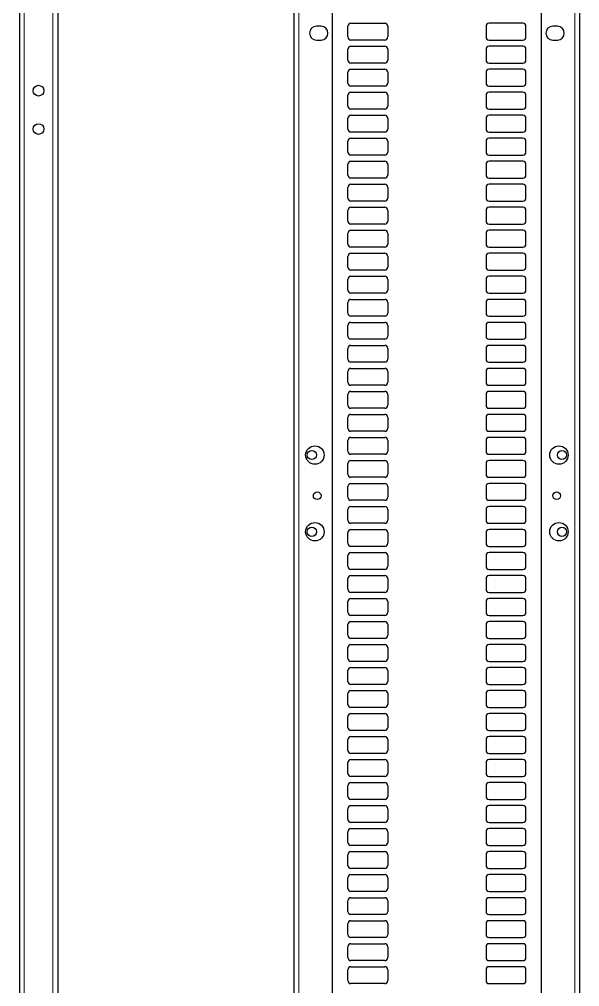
# Model space of a CAD drawing. Header units: millimetres. Extents: x -312 to 553, y -456 to 1988.
# Drawn here: x 124 to 489, y 180 to 810 of the extents above; entities that cross this region are included whole.
import ezdxf

# ---------------------------------------------------------------- set-up
doc = ezdxf.new("R2010")
doc.units = ezdxf.units.MM

msp = doc.modelspace()

# ---------------------------------------------------------------- linework, layer by layer
at = {"color": 8, "linetype": 'Continuous', "lineweight": 18}
for p, q in [((126.7, 1842.75), (126.7, -216.62)), ((145.5, -231.77), (145.5, 1842.75)), ((305.73, -240.25), (305.73, 1813.55)), ((485.53, 1813.55), (485.53, -240.25))]:
    msp.add_line(p, q, dxfattribs=at)
at = {"color": 7, "linetype": 'Continuous', "lineweight": 25}
for p, q in [((148.6, 1842.75), (148.6, -228.87)), ((302.63, -240.25), (302.63, 1842.75)), ((488.63, 1842.75), (488.63, -240.25)), ((123.6, 1813.55), (123.6, -221.25)), ((327.63, -240.25), (327.63, 1813.55)), ((463.63, 1813.55), (463.63, -240.25)), ((339.63, 807.75), (361.63, 807.75)), ((451.63, 807.75), (429.63, 807.75)), ((320.13, 805.75), (317.13, 805.75)), ((337.63, 798.75), (337.63, 805.75)), ((363.63, 805.75), (363.63, 798.75)), ((427.63, 805.75), (427.63, 798.75)), ((453.63, 798.75), (453.63, 805.75)), ((474.13, 805.75), (471.13, 805.75)), ((317.13, 796.75), (320.13, 796.75)), ((361.63, 796.75), (339.63, 796.75)), ((429.63, 796.75), (451.63, 796.75)), ((471.13, 796.75), (474.13, 796.75)), ((337.63, 783.75), (337.63, 790.75)), ((339.63, 792.75), (361.63, 792.75)), ((363.63, 790.75), (363.63, 783.75)), ((427.63, 790.75), (427.63, 783.75)), ((451.63, 792.75), (429.63, 792.75)), ((453.63, 783.75), (453.63, 790.75)), ((337.63, 768.75), (337.63, 775.75)), ((361.63, 781.75), (339.63, 781.75)), ((339.63, 777.75), (361.63, 777.75)), ((363.63, 775.75), (363.63, 768.75)), ((427.63, 775.75), (427.63, 768.75)), ((429.63, 781.75), (451.63, 781.75)), ((451.63, 777.75), (429.63, 777.75)), ((453.63, 768.75), (453.63, 775.75)), ((361.63, 766.75), (339.63, 766.75)), ((429.63, 766.75), (451.63, 766.75)), ((337.63, 753.75), (337.63, 760.75)), ((339.63, 762.75), (361.63, 762.75)), ((363.63, 760.75), (363.63, 753.75)), ((427.63, 760.75), (427.63, 753.75)), ((451.63, 762.75), (429.63, 762.75)), ((453.63, 753.75), (453.63, 760.75)), ((361.63, 751.75), (339.63, 751.75)), ((429.63, 751.75), (451.63, 751.75)), ((337.63, 738.75), (337.63, 745.75)), ((339.63, 747.75), (361.63, 747.75)), ((363.63, 745.75), (363.63, 738.75)), ((427.63, 745.75), (427.63, 738.75)), ((451.63, 747.75), (429.63, 747.75)), ((453.63, 738.75), (453.63, 745.75)), ((361.63, 736.75), (339.63, 736.75)), ((339.63, 732.75), (361.63, 732.75)), ((429.63, 736.75), (451.63, 736.75)), ((451.63, 732.75), (429.63, 732.75)), ((337.63, 723.75), (337.63, 730.75)), ((363.63, 730.75), (363.63, 723.75)), ((427.63, 730.75), (427.63, 723.75)), ((453.63, 723.75), (453.63, 730.75)), ((361.63, 721.75), (339.63, 721.75)), ((429.63, 721.75), (451.63, 721.75)), ((337.63, 708.75), (337.63, 715.75)), ((339.63, 717.75), (361.63, 717.75)), ((363.63, 715.75), (363.63, 708.75)), ((427.63, 715.75), (427.63, 708.75)), ((451.63, 717.75), (429.63, 717.75)), ((453.63, 708.75), (453.63, 715.75)), ((361.63, 706.75), (339.63, 706.75)), ((429.63, 706.75), (451.63, 706.75)), ((337.63, 693.75), (337.63, 700.75)), ((339.63, 702.75), (361.63, 702.75)), ((363.63, 700.75), (363.63, 693.75)), ((427.63, 700.75), (427.63, 693.75)), ((451.63, 702.75), (429.63, 702.75)), ((453.63, 693.75), (453.63, 700.75)), ((361.63, 691.75), (339.63, 691.75)), ((339.63, 687.75), (361.63, 687.75)), ((429.63, 691.75), (451.63, 691.75)), ((451.63, 687.75), (429.63, 687.75)), ((337.63, 678.75), (337.63, 685.75)), ((363.63, 685.75), (363.63, 678.75)), ((427.63, 685.75), (427.63, 678.75)), ((453.63, 678.75), (453.63, 685.75)), ((361.63, 676.75), (339.63, 676.75)), ((429.63, 676.75), (451.63, 676.75)), ((337.63, 663.75), (337.63, 670.75)), ((339.63, 672.75), (361.63, 672.75)), ((363.63, 670.75), (363.63, 663.75)), ((427.63, 670.75), (427.63, 663.75)), ((451.63, 672.75), (429.63, 672.75)), ((453.63, 663.75), (453.63, 670.75)), ((337.63, 648.75), (337.63, 655.75)), ((361.63, 661.75), (339.63, 661.75)), ((339.63, 657.75), (361.63, 657.75)), ((363.63, 655.75), (363.63, 648.75)), ((427.63, 655.75), (427.63, 648.75)), ((429.63, 661.75), (451.63, 661.75)), ((451.63, 657.75), (429.63, 657.75)), ((453.63, 648.75), (453.63, 655.75)), ((361.63, 646.75), (339.63, 646.75)), ((429.63, 646.75), (451.63, 646.75)), ((337.63, 633.75), (337.63, 640.75)), ((339.63, 642.75), (361.63, 642.75)), ((363.63, 640.75), (363.63, 633.75)), ((427.63, 640.75), (427.63, 633.75)), ((451.63, 642.75), (429.63, 642.75)), ((453.63, 633.75), (453.63, 640.75)), ((361.63, 631.75), (339.63, 631.75)), ((429.63, 631.75), (451.63, 631.75)), ((337.63, 618.75), (337.63, 625.75)), ((339.63, 627.75), (361.63, 627.75)), ((363.63, 625.75), (363.63, 618.75)), ((427.63, 625.75), (427.63, 618.75)), ((451.63, 627.75), (429.63, 627.75)), ((453.63, 618.75), (453.63, 625.75)), ((361.63, 616.75), (339.63, 616.75)), ((339.63, 612.75), (361.63, 612.75)), ((429.63, 616.75), (451.63, 616.75)), ((451.63, 612.75), (429.63, 612.75)), ((337.63, 603.75), (337.63, 610.75)), ((363.63, 610.75), (363.63, 603.75)), ((427.63, 610.75), (427.63, 603.75)), ((453.63, 603.75), (453.63, 610.75)), ((361.63, 601.75), (339.63, 601.75)), ((429.63, 601.75), (451.63, 601.75)), ((337.63, 588.75), (337.63, 595.75)), ((339.63, 597.75), (361.63, 597.75)), ((363.63, 595.75), (363.63, 588.75)), ((427.63, 595.75), (427.63, 588.75)), ((451.63, 597.75), (429.63, 597.75)), ((453.63, 588.75), (453.63, 595.75)), ((361.63, 586.75), (339.63, 586.75)), ((429.63, 586.75), (451.63, 586.75)), ((337.63, 573.75), (337.63, 580.75)), ((339.63, 582.75), (361.63, 582.75)), ((363.63, 580.75), (363.63, 573.75)), ((427.63, 580.75), (427.63, 573.75)), ((451.63, 582.75), (429.63, 582.75)), ((453.63, 573.75), (453.63, 580.75)), ((361.63, 571.75), (339.63, 571.75)), ((339.63, 567.75), (361.63, 567.75)), ((429.63, 571.75), (451.63, 571.75)), ((451.63, 567.75), (429.63, 567.75)), ((337.63, 558.75), (337.63, 565.75)), ((363.63, 565.75), (363.63, 558.75)), ((427.63, 565.75), (427.63, 558.75)), ((453.63, 558.75), (453.63, 565.75)), ((361.63, 556.75), (339.63, 556.75)), ((429.63, 556.75), (451.63, 556.75)), ((337.63, 543.75), (337.63, 550.75)), ((339.63, 552.75), (361.63, 552.75)), ((363.63, 550.75), (363.63, 543.75)), ((427.63, 550.75), (427.63, 543.75)), ((451.63, 552.75), (429.63, 552.75)), ((453.63, 543.75), (453.63, 550.75)), ((361.63, 541.75), (339.63, 541.75)), ((339.63, 537.75), (361.63, 537.75)), ((429.63, 541.75), (451.63, 541.75)), ((451.63, 537.75), (429.63, 537.75)), ((337.63, 528.75), (337.63, 535.75)), ((363.63, 535.75), (363.63, 528.75)), ((427.63, 535.75), (427.63, 528.75)), ((453.63, 528.75), (453.63, 535.75)), ((361.63, 526.75), (339.63, 526.75)), ((429.63, 526.75), (451.63, 526.75)), ((337.63, 513.75), (337.63, 520.75)), ((339.63, 522.75), (361.63, 522.75)), ((363.63, 520.75), (363.63, 513.75)), ((427.63, 520.75), (427.63, 513.75)), ((451.63, 522.75), (429.63, 522.75)), ((453.63, 513.75), (453.63, 520.75)), ((361.63, 511.75), (339.63, 511.75)), ((429.63, 511.75), (451.63, 511.75)), ((337.63, 498.75), (337.63, 505.75)), ((339.63, 507.75), (361.63, 507.75)), ((363.63, 505.75), (363.63, 498.75)), ((427.63, 505.75), (427.63, 498.75)), ((451.63, 507.75), (429.63, 507.75)), ((453.63, 498.75), (453.63, 505.75)), ((361.63, 496.75), (339.63, 496.75)), ((339.63, 492.75), (361.63, 492.75)), ((429.63, 496.75), (451.63, 496.75)), ((451.63, 492.75), (429.63, 492.75)), ((337.63, 483.75), (337.63, 490.75)), ((363.63, 490.75), (363.63, 483.75)), ((427.63, 490.75), (427.63, 483.75)), ((453.63, 483.75), (453.63, 490.75)), ((361.63, 481.75), (339.63, 481.75)), ((429.63, 481.75), (451.63, 481.75)), ((337.63, 468.75), (337.63, 475.75)), ((339.63, 477.75), (361.63, 477.75)), ((363.63, 475.75), (363.63, 468.75)), ((427.63, 475.75), (427.63, 468.75)), ((451.63, 477.75), (429.63, 477.75)), ((453.63, 468.75), (453.63, 475.75)), ((361.63, 466.75), (339.63, 466.75)), ((429.63, 466.75), (451.63, 466.75)), ((337.63, 453.75), (337.63, 460.75)), ((339.63, 462.75), (361.63, 462.75)), ((363.63, 460.75), (363.63, 453.75)), ((427.63, 460.75), (427.63, 453.75)), ((451.63, 462.75), (429.63, 462.75)), ((453.63, 453.75), (453.63, 460.75)), ((361.63, 451.75), (339.63, 451.75)), ((339.63, 447.75), (361.63, 447.75)), ((429.63, 451.75), (451.63, 451.75)), ((451.63, 447.75), (429.63, 447.75)), ((337.63, 438.75), (337.63, 445.75)), ((363.63, 445.75), (363.63, 438.75)), ((427.63, 445.75), (427.63, 438.75)), ((453.63, 438.75), (453.63, 445.75)), ((361.63, 436.75), (339.63, 436.75)), ((429.63, 436.75), (451.63, 436.75)), ((337.63, 423.75), (337.63, 430.75)), ((339.63, 432.75), (361.63, 432.75)), ((363.63, 430.75), (363.63, 423.75)), ((427.63, 430.75), (427.63, 423.75)), ((451.63, 432.75), (429.63, 432.75)), ((453.63, 423.75), (453.63, 430.75)), ((361.63, 421.75), (339.63, 421.75)), ((339.63, 417.75), (361.63, 417.75)), ((429.63, 421.75), (451.63, 421.75)), ((451.63, 417.75), (429.63, 417.75)), ((337.63, 408.75), (337.63, 415.75)), ((363.63, 415.75), (363.63, 408.75)), ((427.63, 415.75), (427.63, 408.75)), ((453.63, 408.75), (453.63, 415.75)), ((361.63, 406.75), (339.63, 406.75)), ((429.63, 406.75), (451.63, 406.75)), ((337.63, 393.75), (337.63, 400.75)), ((339.63, 402.75), (361.63, 402.75)), ((363.63, 400.75), (363.63, 393.75)), ((427.63, 400.75), (427.63, 393.75)), ((451.63, 402.75), (429.63, 402.75)), ((453.63, 393.75), (453.63, 400.75)), ((361.63, 391.75), (339.63, 391.75)), ((429.63, 391.75), (451.63, 391.75)), ((337.63, 378.75), (337.63, 385.75)), ((339.63, 387.75), (361.63, 387.75)), ((363.63, 385.75), (363.63, 378.75)), ((427.63, 385.75), (427.63, 378.75)), ((451.63, 387.75), (429.63, 387.75)), ((453.63, 378.75), (453.63, 385.75)), ((361.63, 376.75), (339.63, 376.75)), ((339.63, 372.75), (361.63, 372.75)), ((429.63, 376.75), (451.63, 376.75)), ((451.63, 372.75), (429.63, 372.75)), ((337.63, 363.75), (337.63, 370.75)), ((363.63, 370.75), (363.63, 363.75)), ((427.63, 370.75), (427.63, 363.75)), ((453.63, 363.75), (453.63, 370.75)), ((361.63, 361.75), (339.63, 361.75)), ((429.63, 361.75), (451.63, 361.75)), ((337.63, 348.75), (337.63, 355.75)), ((339.63, 357.75), (361.63, 357.75)), ((363.63, 355.75), (363.63, 348.75)), ((427.63, 355.75), (427.63, 348.75)), ((451.63, 357.75), (429.63, 357.75)), ((453.63, 348.75), (453.63, 355.75)), ((337.63, 333.75), (337.63, 340.75)), ((361.63, 346.75), (339.63, 346.75)), ((339.63, 342.75), (361.63, 342.75)), ((363.63, 340.75), (363.63, 333.75)), ((427.63, 340.75), (427.63, 333.75)), ((429.63, 346.75), (451.63, 346.75)), ((451.63, 342.75), (429.63, 342.75)), ((453.63, 333.75), (453.63, 340.75)), ((361.63, 331.75), (339.63, 331.75)), ((429.63, 331.75), (451.63, 331.75)), ((337.63, 318.75), (337.63, 325.75)), ((339.63, 327.75), (361.63, 327.75)), ((363.63, 325.75), (363.63, 318.75)), ((427.63, 325.75), (427.63, 318.75)), ((451.63, 327.75), (429.63, 327.75)), ((453.63, 318.75), (453.63, 325.75)), ((361.63, 316.75), (339.63, 316.75)), ((429.63, 316.75), (451.63, 316.75)), ((337.63, 303.75), (337.63, 310.75)), ((339.63, 312.75), (361.63, 312.75)), ((363.63, 310.75), (363.63, 303.75)), ((427.63, 310.75), (427.63, 303.75)), ((451.63, 312.75), (429.63, 312.75)), ((453.63, 303.75), (453.63, 310.75)), ((361.63, 301.75), (339.63, 301.75)), ((339.63, 297.75), (361.63, 297.75)), ((429.63, 301.75), (451.63, 301.75)), ((451.63, 297.75), (429.63, 297.75)), ((337.63, 288.75), (337.63, 295.75)), ((363.63, 295.75), (363.63, 288.75)), ((427.63, 295.75), (427.63, 288.75)), ((453.63, 288.75), (453.63, 295.75)), ((361.63, 286.75), (339.63, 286.75)), ((429.63, 286.75), (451.63, 286.75)), ((337.63, 273.75), (337.63, 280.75)), ((339.63, 282.75), (361.63, 282.75)), ((363.63, 280.75), (363.63, 273.75)), ((427.63, 280.75), (427.63, 273.75)), ((451.63, 282.75), (429.63, 282.75)), ((453.63, 273.75), (453.63, 280.75)), ((361.63, 271.75), (339.63, 271.75)), ((429.63, 271.75), (451.63, 271.75)), ((337.63, 258.75), (337.63, 265.75)), ((339.63, 267.75), (361.63, 267.75)), ((363.63, 265.75), (363.63, 258.75)), ((427.63, 265.75), (427.63, 258.75)), ((451.63, 267.75), (429.63, 267.75)), ((453.63, 258.75), (453.63, 265.75)), ((361.63, 256.75), (339.63, 256.75)), ((339.63, 252.75), (361.63, 252.75)), ((429.63, 256.75), (451.63, 256.75)), ((451.63, 252.75), (429.63, 252.75)), ((337.63, 243.75), (337.63, 250.75)), ((363.63, 250.75), (363.63, 243.75)), ((427.63, 250.75), (427.63, 243.75)), ((453.63, 243.75), (453.63, 250.75)), ((361.63, 241.75), (339.63, 241.75)), ((429.63, 241.75), (451.63, 241.75)), ((337.63, 228.75), (337.63, 235.75)), ((339.63, 237.75), (361.63, 237.75)), ((363.63, 235.75), (363.63, 228.75)), ((427.63, 235.75), (427.63, 228.75)), ((451.63, 237.75), (429.63, 237.75)), ((453.63, 228.75), (453.63, 235.75)), ((337.63, 213.75), (337.63, 220.75)), ((361.63, 226.75), (339.63, 226.75)), ((339.63, 222.75), (361.63, 222.75)), ((363.63, 220.75), (363.63, 213.75)), ((427.63, 220.75), (427.63, 213.75)), ((429.63, 226.75), (451.63, 226.75)), ((451.63, 222.75), (429.63, 222.75)), ((453.63, 213.75), (453.63, 220.75)), ((361.63, 211.75), (339.63, 211.75)), ((429.63, 211.75), (451.63, 211.75)), ((337.63, 198.75), (337.63, 205.75)), ((339.63, 207.75), (361.63, 207.75)), ((363.63, 205.75), (363.63, 198.75)), ((427.63, 205.75), (427.63, 198.75)), ((451.63, 207.75), (429.63, 207.75)), ((453.63, 198.75), (453.63, 205.75)), ((361.63, 196.75), (339.63, 196.75)), ((429.63, 196.75), (451.63, 196.75)), ((337.63, 183.75), (337.63, 190.75)), ((339.63, 192.75), (361.63, 192.75)), ((363.63, 190.75), (363.63, 183.75)), ((427.63, 190.75), (427.63, 183.75)), ((451.63, 192.75), (429.63, 192.75)), ((453.63, 183.75), (453.63, 190.75)), ((361.63, 181.75), (339.63, 181.75)), ((429.63, 181.75), (451.63, 181.75))]:
    msp.add_line(p, q, dxfattribs=at)
for centre, radius in [((136.1, 763.75), 3.5), ((136.1, 738.75), 3.5), ((316.13, 526.25), 6), ((475.13, 526.25), 6), ((314.13, 526.25), 3), ((477.13, 526.25), 3), ((317.63, 499.75), 2.5), ((473.63, 499.75), 2.5), ((316.13, 476.25), 6), ((314.13, 476.25), 3), ((475.13, 476.25), 6), ((477.13, 476.25), 3)]:
    msp.add_circle(centre, radius, dxfattribs=at)
for centre, radius, start, end in [((339.63, 805.75), 2, 90, 180), ((361.63, 805.75), 2, 0, 90), ((429.63, 805.75), 2, 90, 180), ((451.63, 805.75), 2, 0, 90), ((317.13, 801.25), 4.5, 90, 270), ((320.13, 801.25), 4.5, 270, 90), ((471.13, 801.25), 4.5, 90, 270), ((474.13, 801.25), 4.5, 270, 90), ((339.63, 798.75), 2, 180, 270), ((361.63, 798.75), 2, 270, 0), ((429.63, 798.75), 2, 180, 270), ((451.63, 798.75), 2, 270, 0), ((339.63, 790.75), 2, 90, 180), ((361.63, 790.75), 2, 0, 90), ((429.63, 790.75), 2, 90, 180), ((451.63, 790.75), 2, 0, 90), ((339.63, 783.75), 2, 180, 270), ((361.63, 783.75), 2, 270, 0), ((429.63, 783.75), 2, 180, 270), ((451.63, 783.75), 2, 270, 0), ((339.63, 775.75), 2, 90, 180), ((361.63, 775.75), 2, 0, 90), ((429.63, 775.75), 2, 90, 180), ((451.63, 775.75), 2, 0, 90), ((339.63, 768.75), 2, 180, 270), ((361.63, 768.75), 2, 270, 0), ((429.63, 768.75), 2, 180, 270), ((451.63, 768.75), 2, 270, 0), ((339.63, 760.75), 2, 90, 180), ((361.63, 760.75), 2, 0, 90), ((429.63, 760.75), 2, 90, 180), ((451.63, 760.75), 2, 0, 90), ((339.63, 753.75), 2, 180, 270), ((361.63, 753.75), 2, 270, 0), ((429.63, 753.75), 2, 180, 270), ((451.63, 753.75), 2, 270, 0), ((339.63, 745.75), 2, 90, 180), ((361.63, 745.75), 2, 0, 90), ((429.63, 745.75), 2, 90, 180), ((451.63, 745.75), 2, 0, 90), ((339.63, 738.75), 2, 180, 270), ((361.63, 738.75), 2, 270, 0), ((429.63, 738.75), 2, 180, 270), ((451.63, 738.75), 2, 270, 0), ((339.63, 730.75), 2, 90, 180), ((361.63, 730.75), 2, 0, 90), ((429.63, 730.75), 2, 90, 180), ((451.63, 730.75), 2, 0, 90), ((339.63, 723.75), 2, 180, 270), ((361.63, 723.75), 2, 270, 0), ((429.63, 723.75), 2, 180, 270), ((451.63, 723.75), 2, 270, 0), ((339.63, 715.75), 2, 90, 180), ((361.63, 715.75), 2, 0, 90), ((429.63, 715.75), 2, 90, 180), ((451.63, 715.75), 2, 0, 90), ((339.63, 708.75), 2, 180, 270), ((361.63, 708.75), 2, 270, 0), ((429.63, 708.75), 2, 180, 270), ((451.63, 708.75), 2, 270, 0), ((339.63, 700.75), 2, 90, 180), ((361.63, 700.75), 2, 0, 90), ((429.63, 700.75), 2, 90, 180), ((451.63, 700.75), 2, 0, 90), ((339.63, 693.75), 2, 180, 270), ((361.63, 693.75), 2, 270, 0), ((429.63, 693.75), 2, 180, 270), ((451.63, 693.75), 2, 270, 0), ((339.63, 685.75), 2, 90, 180), ((361.63, 685.75), 2, 0, 90), ((429.63, 685.75), 2, 90, 180), ((451.63, 685.75), 2, 0, 90), ((339.63, 678.75), 2, 180, 270), ((361.63, 678.75), 2, 270, 0), ((429.63, 678.75), 2, 180, 270), ((451.63, 678.75), 2, 270, 0), ((339.63, 670.75), 2, 90, 180), ((361.63, 670.75), 2, 0, 90), ((429.63, 670.75), 2, 90, 180), ((451.63, 670.75), 2, 0, 90), ((339.63, 663.75), 2, 180, 270), ((361.63, 663.75), 2, 270, 0), ((429.63, 663.75), 2, 180, 270), ((451.63, 663.75), 2, 270, 0), ((339.63, 655.75), 2, 90, 180), ((361.63, 655.75), 2, 0, 90), ((429.63, 655.75), 2, 90, 180), ((451.63, 655.75), 2, 0, 90), ((339.63, 648.75), 2, 180, 270), ((361.63, 648.75), 2, 270, 0), ((429.63, 648.75), 2, 180, 270), ((451.63, 648.75), 2, 270, 0), ((339.63, 640.75), 2, 90, 180), ((361.63, 640.75), 2, 0, 90), ((429.63, 640.75), 2, 90, 180), ((451.63, 640.75), 2, 0, 90), ((339.63, 633.75), 2, 180, 270), ((361.63, 633.75), 2, 270, 0), ((429.63, 633.75), 2, 180, 270), ((451.63, 633.75), 2, 270, 0), ((339.63, 625.75), 2, 90, 180), ((361.63, 625.75), 2, 0, 90), ((429.63, 625.75), 2, 90, 180), ((451.63, 625.75), 2, 0, 90), ((339.63, 618.75), 2, 180, 270), ((361.63, 618.75), 2, 270, 0), ((429.63, 618.75), 2, 180, 270), ((451.63, 618.75), 2, 270, 0), ((339.63, 610.75), 2, 90, 180), ((361.63, 610.75), 2, 0, 90), ((429.63, 610.75), 2, 90, 180), ((451.63, 610.75), 2, 0, 90), ((339.63, 603.75), 2, 180, 270), ((361.63, 603.75), 2, 270, 0), ((429.63, 603.75), 2, 180, 270), ((451.63, 603.75), 2, 270, 0), ((339.63, 595.75), 2, 90, 180), ((361.63, 595.75), 2, 0, 90), ((429.63, 595.75), 2, 90, 180), ((451.63, 595.75), 2, 0, 90), ((339.63, 588.75), 2, 180, 270), ((361.63, 588.75), 2, 270, 0), ((429.63, 588.75), 2, 180, 270), ((451.63, 588.75), 2, 270, 0), ((339.63, 580.75), 2, 90, 180), ((361.63, 580.75), 2, 0, 90), ((429.63, 580.75), 2, 90, 180), ((451.63, 580.75), 2, 0, 90), ((339.63, 573.75), 2, 180, 270), ((339.63, 565.75), 2, 90, 180), ((361.63, 573.75), 2, 270, 0), ((361.63, 565.75), 2, 0, 90), ((429.63, 573.75), 2, 180, 270), ((429.63, 565.75), 2, 90, 180), ((451.63, 573.75), 2, 270, 0), ((451.63, 565.75), 2, 0, 90), ((339.63, 558.75), 2, 180, 270), ((361.63, 558.75), 2, 270, 0), ((429.63, 558.75), 2, 180, 270), ((451.63, 558.75), 2, 270, 0), ((339.63, 550.75), 2, 90, 180), ((361.63, 550.75), 2, 0, 90), ((429.63, 550.75), 2, 90, 180), ((451.63, 550.75), 2, 0, 90), ((339.63, 543.75), 2, 180, 270), ((361.63, 543.75), 2, 270, 0), ((429.63, 543.75), 2, 180, 270), ((451.63, 543.75), 2, 270, 0), ((339.63, 535.75), 2, 90, 180), ((361.63, 535.75), 2, 0, 90), ((429.63, 535.75), 2, 90, 180), ((451.63, 535.75), 2, 0, 90), ((339.63, 528.75), 2, 180, 270), ((361.63, 528.75), 2, 270, 0), ((429.63, 528.75), 2, 180, 270), ((451.63, 528.75), 2, 270, 0), ((339.63, 520.75), 2, 90, 180), ((361.63, 520.75), 2, 0, 90), ((429.63, 520.75), 2, 90, 180), ((451.63, 520.75), 2, 0, 90), ((339.63, 513.75), 2, 180, 270), ((361.63, 513.75), 2, 270, 0), ((429.63, 513.75), 2, 180, 270), ((451.63, 513.75), 2, 270, 0), ((339.63, 505.75), 2, 90, 180), ((361.63, 505.75), 2, 0, 90), ((429.63, 505.75), 2, 90, 180), ((451.63, 505.75), 2, 0, 90), ((339.63, 498.75), 2, 180, 270), ((361.63, 498.75), 2, 270, 0), ((429.63, 498.75), 2, 180, 270), ((451.63, 498.75), 2, 270, 0), ((339.63, 490.75), 2, 90, 180), ((361.63, 490.75), 2, 0, 90), ((429.63, 490.75), 2, 90, 180), ((451.63, 490.75), 2, 0, 90), ((339.63, 483.75), 2, 180, 270), ((361.63, 483.75), 2, 270, 0), ((429.63, 483.75), 2, 180, 270), ((451.63, 483.75), 2, 270, 0), ((339.63, 475.75), 2, 90, 180), ((361.63, 475.75), 2, 0, 90), ((429.63, 475.75), 2, 90, 180), ((451.63, 475.75), 2, 0, 90), ((339.63, 468.75), 2, 180, 270), ((361.63, 468.75), 2, 270, 0), ((429.63, 468.75), 2, 180, 270), ((451.63, 468.75), 2, 270, 0), ((339.63, 460.75), 2, 90, 180), ((361.63, 460.75), 2, 0, 90), ((429.63, 460.75), 2, 90, 180), ((451.63, 460.75), 2, 0, 90), ((339.63, 453.75), 2, 180, 270), ((339.63, 445.75), 2, 90, 180), ((361.63, 453.75), 2, 270, 0), ((361.63, 445.75), 2, 0, 90), ((429.63, 453.75), 2, 180, 270), ((429.63, 445.75), 2, 90, 180), ((451.63, 453.75), 2, 270, 0), ((451.63, 445.75), 2, 0, 90), ((339.63, 438.75), 2, 180, 270), ((361.63, 438.75), 2, 270, 0), ((429.63, 438.75), 2, 180, 270), ((451.63, 438.75), 2, 270, 0), ((339.63, 430.75), 2, 90, 180), ((361.63, 430.75), 2, 0, 90), ((429.63, 430.75), 2, 90, 180), ((451.63, 430.75), 2, 0, 90), ((339.63, 423.75), 2, 180, 270), ((361.63, 423.75), 2, 270, 0), ((429.63, 423.75), 2, 180, 270), ((451.63, 423.75), 2, 270, 0), ((339.63, 415.75), 2, 90, 180), ((361.63, 415.75), 2, 0, 90), ((429.63, 415.75), 2, 90, 180), ((451.63, 415.75), 2, 0, 90), ((339.63, 408.75), 2, 180, 270), ((361.63, 408.75), 2, 270, 0), ((429.63, 408.75), 2, 180, 270), ((451.63, 408.75), 2, 270, 0), ((339.63, 400.75), 2, 90, 180), ((361.63, 400.75), 2, 0, 90), ((429.63, 400.75), 2, 90, 180), ((451.63, 400.75), 2, 0, 90), ((339.63, 393.75), 2, 180, 270), ((361.63, 393.75), 2, 270, 0), ((429.63, 393.75), 2, 180, 270), ((451.63, 393.75), 2, 270, 0), ((339.63, 385.75), 2, 90, 180), ((361.63, 385.75), 2, 0, 90), ((429.63, 385.75), 2, 90, 180), ((451.63, 385.75), 2, 0, 90), ((339.63, 378.75), 2, 180, 270), ((361.63, 378.75), 2, 270, 0), ((429.63, 378.75), 2, 180, 270), ((451.63, 378.75), 2, 270, 0), ((339.63, 370.75), 2, 90, 180), ((361.63, 370.75), 2, 0, 90), ((429.63, 370.75), 2, 90, 180), ((451.63, 370.75), 2, 0, 90), ((339.63, 363.75), 2, 180, 270), ((361.63, 363.75), 2, 270, 0), ((429.63, 363.75), 2, 180, 270), ((451.63, 363.75), 2, 270, 0), ((339.63, 355.75), 2, 90, 180), ((361.63, 355.75), 2, 0, 90), ((429.63, 355.75), 2, 90, 180), ((451.63, 355.75), 2, 0, 90), ((339.63, 348.75), 2, 180, 270), ((361.63, 348.75), 2, 270, 0), ((429.63, 348.75), 2, 180, 270), ((451.63, 348.75), 2, 270, 0), ((339.63, 340.75), 2, 90, 180), ((361.63, 340.75), 2, 0, 90), ((429.63, 340.75), 2, 90, 180), ((451.63, 340.75), 2, 0, 90), ((339.63, 333.75), 2, 180, 270), ((361.63, 333.75), 2, 270, 0), ((429.63, 333.75), 2, 180, 270), ((451.63, 333.75), 2, 270, 0), ((339.63, 325.75), 2, 90, 180), ((361.63, 325.75), 2, 0, 90), ((429.63, 325.75), 2, 90, 180), ((451.63, 325.75), 2, 0, 90), ((339.63, 318.75), 2, 180, 270), ((361.63, 318.75), 2, 270, 0), ((429.63, 318.75), 2, 180, 270), ((451.63, 318.75), 2, 270, 0), ((339.63, 310.75), 2, 90, 180), ((361.63, 310.75), 2, 0, 90), ((429.63, 310.75), 2, 90, 180), ((451.63, 310.75), 2, 0, 90), ((339.63, 303.75), 2, 180, 270), ((361.63, 303.75), 2, 270, 0), ((429.63, 303.75), 2, 180, 270), ((451.63, 303.75), 2, 270, 0), ((339.63, 295.75), 2, 90, 180), ((361.63, 295.75), 2, 0, 90), ((429.63, 295.75), 2, 90, 180), ((451.63, 295.75), 2, 0, 90), ((339.63, 288.75), 2, 180, 270), ((361.63, 288.75), 2, 270, 0), ((429.63, 288.75), 2, 180, 270), ((451.63, 288.75), 2, 270, 0), ((339.63, 280.75), 2, 90, 180), ((361.63, 280.75), 2, 0, 90), ((429.63, 280.75), 2, 90, 180), ((451.63, 280.75), 2, 0, 90), ((339.63, 273.75), 2, 180, 270), ((361.63, 273.75), 2, 270, 0), ((429.63, 273.75), 2, 180, 270), ((451.63, 273.75), 2, 270, 0), ((339.63, 265.75), 2, 90, 180), ((361.63, 265.75), 2, 0, 90), ((429.63, 265.75), 2, 90, 180), ((451.63, 265.75), 2, 0, 90), ((339.63, 258.75), 2, 180, 270), ((361.63, 258.75), 2, 270, 0), ((429.63, 258.75), 2, 180, 270), ((451.63, 258.75), 2, 270, 0), ((339.63, 250.75), 2, 90, 180), ((361.63, 250.75), 2, 0, 90), ((429.63, 250.75), 2, 90, 180), ((451.63, 250.75), 2, 0, 90), ((339.63, 243.75), 2, 180, 270), ((361.63, 243.75), 2, 270, 0), ((429.63, 243.75), 2, 180, 270), ((451.63, 243.75), 2, 270, 0), ((339.63, 235.75), 2, 90, 180), ((361.63, 235.75), 2, 0, 90), ((429.63, 235.75), 2, 90, 180), ((451.63, 235.75), 2, 0, 90), ((339.63, 228.75), 2, 180, 270), ((361.63, 228.75), 2, 270, 0), ((429.63, 228.75), 2, 180, 270), ((451.63, 228.75), 2, 270, 0), ((339.63, 220.75), 2, 90, 180), ((361.63, 220.75), 2, 0, 90), ((429.63, 220.75), 2, 90, 180), ((451.63, 220.75), 2, 0, 90), ((339.63, 213.75), 2, 180, 270), ((361.63, 213.75), 2, 270, 0), ((429.63, 213.75), 2, 180, 270), ((451.63, 213.75), 2, 270, 0), ((339.63, 205.75), 2, 90, 180), ((361.63, 205.75), 2, 0, 90), ((429.63, 205.75), 2, 90, 180), ((451.63, 205.75), 2, 0, 90), ((339.63, 198.75), 2, 180, 270), ((361.63, 198.75), 2, 270, 0), ((429.63, 198.75), 2, 180, 270), ((451.63, 198.75), 2, 270, 0), ((339.63, 190.75), 2, 90, 180), ((361.63, 190.75), 2, 0, 90), ((429.63, 190.75), 2, 90, 180), ((451.63, 190.75), 2, 0, 90), ((339.63, 183.75), 2, 180, 270), ((361.63, 183.75), 2, 270, 0), ((429.63, 183.75), 2, 180, 270), ((451.63, 183.75), 2, 270, 0)]:
    msp.add_arc(centre, radius, start, end, dxfattribs=at)

doc.saveas('drawing.dxf')
